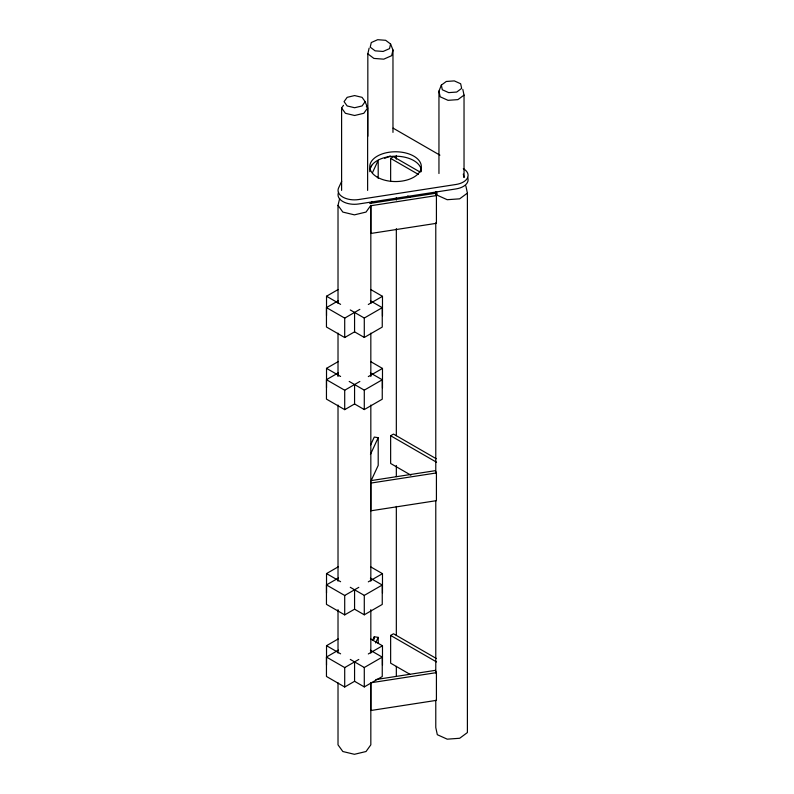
<?xml version="1.0" encoding="UTF-8"?>
<svg xmlns="http://www.w3.org/2000/svg" width="794" height="794" viewBox="0 0 794 794"><rect width="100%" height="100%" fill="white"/><g stroke="black" fill="none" stroke-linecap="round" stroke-linejoin="round"><path stroke-width="1.19" d="M367.83 136.27L367.83 53.853L369.131 48.156M390.579 43.998L389.526 48.623L383.125 51.451L375.125 50.846L370.222 47.154L371.274 42.539L377.676 39.7L385.666 40.305L390.579 43.998L392.97 49.972L392.97 132.39M392.97 49.972L391.67 55.669L383.77 59.163L373.895 58.419L367.83 53.853M338.016 303.348L338.016 205.378L339.673 198.47M438.953 173.509L438.953 91.092L441.335 85.137L446.297 81.464L454.307 80.899L460.659 83.757L461.651 88.382L456.699 92.054L448.689 92.63L442.327 89.762L441.335 85.137M341.718 181.221L338.591 187.96A16.376 9.459 0 0 0 358.65 199.542L455.964 184.486A16.376 9.459 0 0 0 463.309 168.665M370.649 167.524L371.681 165.291M372.515 172.586L378.202 160.328L378.202 178.422M370.967 203.671L371.999 201.438M370.649 444.878L374.262 437.077L378.202 437.683L378.202 465.413L370.967 481.015M370.451 454.396L378.202 437.683M372.714 640.113L374.262 636.768L378.202 637.374L378.202 643.408M375.622 642.951L378.202 637.374M341.599 190.401L341.599 107.984L343.504 105.324M365.151 101.652L362.064 105.949L354.61 107.736L347.157 105.949L344.07 101.652L347.157 97.344L354.61 95.568L362.064 97.344L365.151 101.652L367.622 107.984L367.622 190.401M462.813 89.394L464.033 95.101L457.91 99.627L448.034 100.332L440.174 96.799L438.953 91.092M465.86 185.915L467.398 193.111L459.676 198.828L447.221 199.711L437.315 195.255L436.541 191.662M390.638 181.3L390.638 158.393L393.516 156.726L420.205 172.129M326.523 315.645L326.523 296.231L338.145 289.522M370.391 300.817L382.251 307.665L382.251 327.078L364.287 337.45L354.571 331.842L344.705 337.539L326.453 326.999L326.453 307.586L338.433 300.668M326.453 307.586L344.705 318.126L359.851 309.372M368.307 304.499L382.48 296.311L382.48 315.734M350.273 309.948L364.287 318.037L382.251 307.665M326.523 387.76L326.523 368.347L338.145 361.627M370.391 372.922L382.251 379.78L382.251 399.193L364.287 409.565L354.571 403.957L344.705 409.644L326.453 399.104L326.453 379.691L338.433 372.783M326.453 379.691L344.705 390.231L359.851 381.487M368.307 376.604L382.48 368.426L382.48 387.839M349.201 381.438L364.287 390.152L382.251 379.78M410.915 475.189L390.638 463.478L390.638 435.737L393.516 434.08L436.214 458.733M326.523 592.999L326.523 573.586L338.145 566.876M370.391 578.171L382.251 585.019L382.251 604.433L364.287 614.804L354.571 609.197L344.705 614.884L326.453 604.353L326.453 584.93L338.433 578.022M326.453 584.93L344.705 595.47L358.799 587.342M368.307 581.843L382.48 573.665L382.48 593.078M350.273 587.302L364.287 595.391L382.251 585.019M326.523 665.104L326.523 645.691L338.145 638.981M370.391 650.276L382.251 657.124L382.251 676.548L364.287 686.919L354.571 681.302L344.705 686.999L326.453 676.458L326.453 657.045L338.433 650.127M409.853 674.265L390.638 663.169L390.638 635.428L393.516 633.771L436.214 658.424M326.453 657.045L344.705 667.585L358.799 659.447M368.307 653.958L382.48 645.78L382.48 665.193M350.273 659.407L364.287 667.506L382.251 657.124M384.733 158.363L390.271 155.912M369.746 203.463L435.37 193.309L436.422 195.582L436.422 223.322L370.808 233.466L370.808 205.735L436.422 195.582M370.967 480.628L435.37 470.663L436.422 472.936L436.422 500.667L370.808 510.82L370.808 483.089L436.422 472.936M375.83 679.565L435.37 670.354L436.422 672.627L436.422 700.358L370.808 710.511L370.808 682.78L436.422 672.627M393.129 128.152L439.916 155.167M390.638 158.393L418.388 174.412M407.709 195.989L409.853 197.22M370.669 289.492L382.48 296.311M326.523 296.231L340.606 304.37M370.669 361.607L382.48 368.426M326.523 368.347L340.606 376.475M390.638 435.737L436.541 462.237M370.669 566.847L382.48 573.665M326.523 573.586L340.606 581.714M390.638 635.428L436.541 661.938M370.669 638.962L382.48 645.78M326.523 645.691L340.606 653.829M366.352 106.217L367.622 107.984L363.811 113.294L354.61 115.497L345.41 113.294L341.599 107.984M338.016 205.378L342.829 212.077L354.422 214.856L366.024 212.077L370.828 205.378L370.828 303.348M463.299 174.094L464.033 177.519L464.033 95.101M467.398 193.111L467.398 732.554L459.676 738.271L447.221 739.164L437.315 734.698L435.777 727.512L435.777 700.229M435.777 191.781L435.777 195.503M435.777 222.786L435.777 473.284M435.777 500.567L435.777 672.945M396.335 155.445L396.335 159.167M396.335 197.607L396.335 200.088M396.335 228.612L396.335 435.708M396.335 465.473L396.335 476.628M396.335 506.393L396.335 635.369M396.335 666.365L396.335 676.289M374.262 636.768L374.262 639.18M370.828 333.113L370.828 376.515M370.828 405.039L370.828 581.129M370.828 609.653L370.828 653.055M370.828 682.82L370.828 744.832L366.024 751.521L354.422 754.3L342.829 751.521L338.016 744.832L338.016 682.82M364.287 318.037L364.287 337.45M364.287 390.152L364.287 409.565M364.287 595.391L364.287 614.804M364.287 667.506L364.287 686.919M354.571 312.429L354.571 331.842M354.571 384.534L354.571 403.957M354.571 589.783L354.571 609.197M354.571 661.888L354.571 681.302M344.705 318.126L344.705 337.539M344.705 390.231L344.705 409.644M344.705 595.47L344.705 614.884M344.705 667.585L344.705 686.999M338.016 333.113L338.016 376.515M338.016 405.039L338.016 581.129M338.016 609.653L338.016 653.055M369.776 171.673A25.785 14.888 0 0 1 395.541 156.21A25.785 14.888 0 0 1 421.306 171.673M338.591 192.396A16.376 9.459 0 0 0 358.65 203.979L455.964 188.932A16.376 9.459 0 0 0 467.547 177.35M377.309 177.191A25.785 14.888 0 0 0 420.453 170.521A25.785 14.888 0 0 0 388.871 152.279A25.785 14.888 0 0 0 377.309 177.191"/></g></svg>
